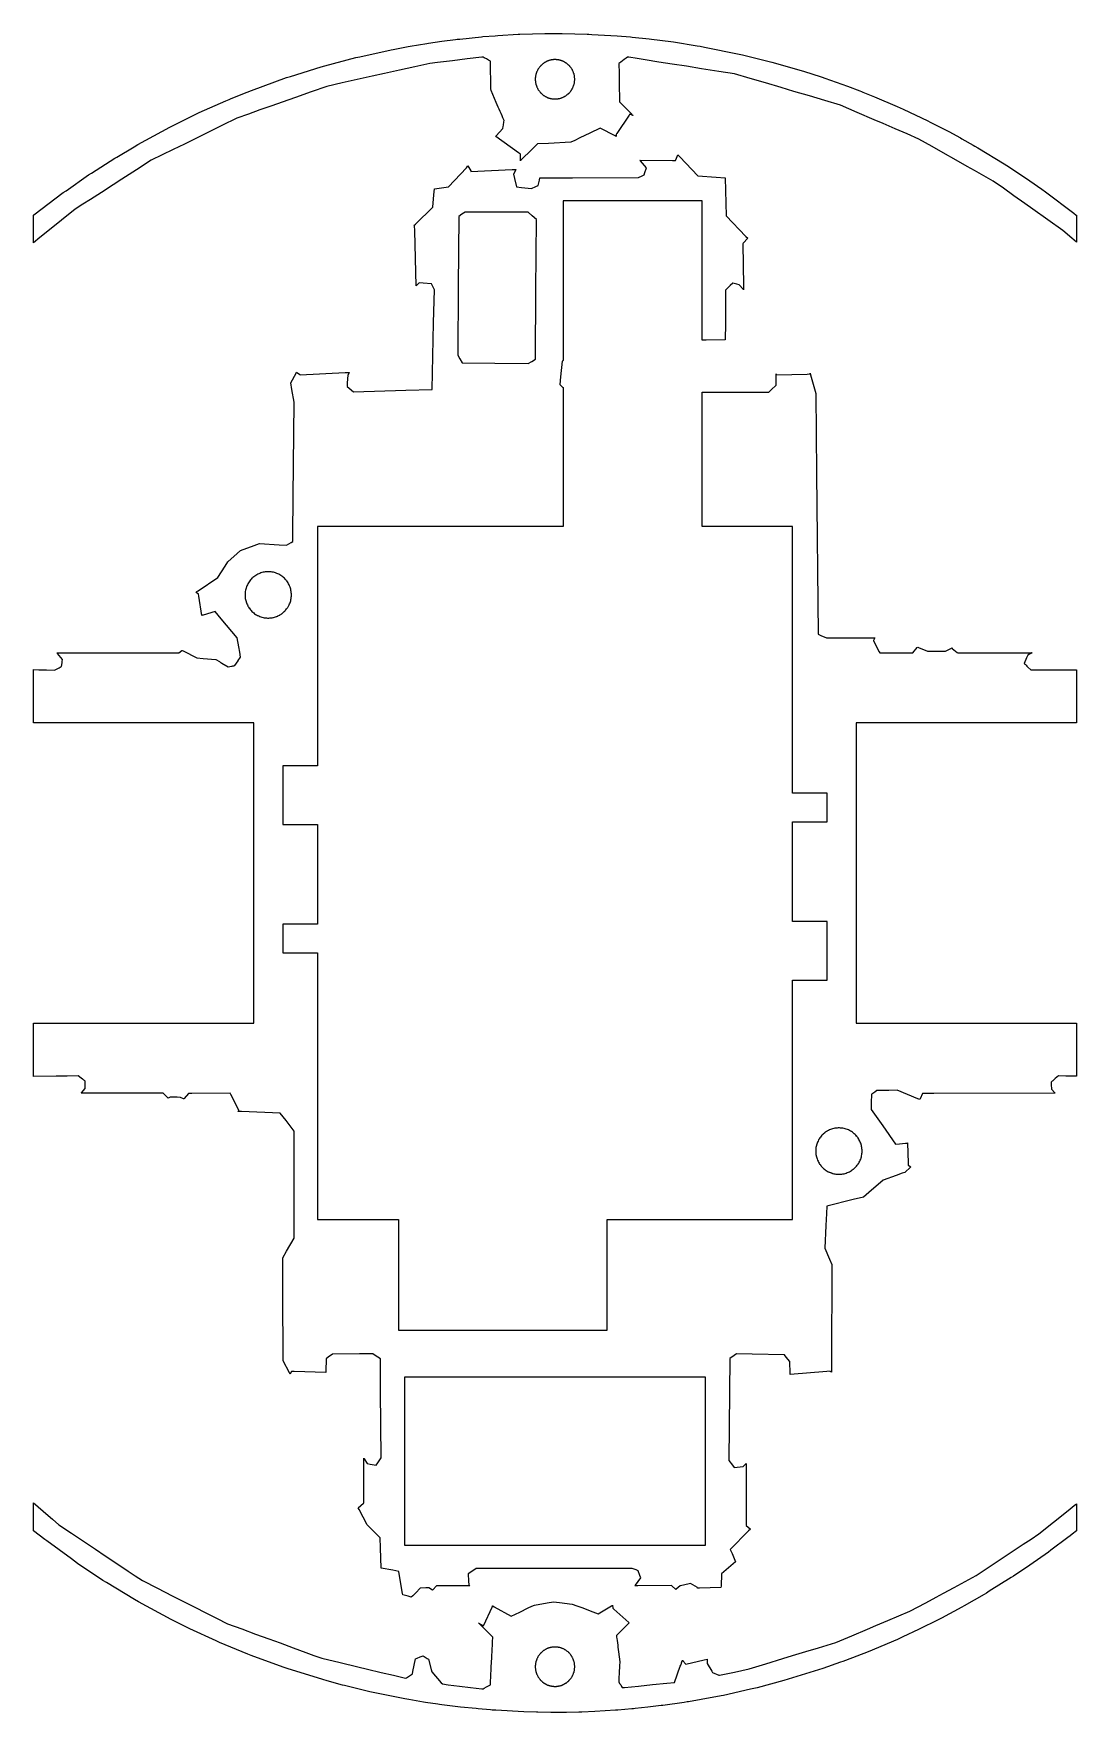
# Model space of a CAD drawing. Header units: millimetres. Extents: x -45 to 45, y -72 to 72.
import ezdxf

# ---------------------------------------------------------------- set-up
doc = ezdxf.new("R2010")
doc.units = ezdxf.units.MM
doc.layers.add('lower', color=7, linetype='Continuous')

msp = doc.modelspace()

# ---------------------------------------------------------------- linework, layer by layer
at = {"layer": 'lower'}
for points in [[(-44.97, 56.79), (-42.44, 58.72), (-42.19, 58.88), (-40.25, 60.24), (-40, 60.4), (-38, 61.68), (-37.82, 61.79), (-36.33, 62.68), (-35.99, 62.86), (-33.23, 64.37), (-32.95, 64.51), (-30.7, 65.62), (-28.41, 66.63), (-28.13, 66.76), (-27.96, 66.83), (-26.57, 67.4), (-26.19, 67.53), (-23.17, 68.64), (-22.84, 68.74), (-20.18, 69.58), (-19.85, 69.67), (-17.18, 70.38), (-16.84, 70.45), (-14.13, 71.05), (-13.97, 71.08), (-12.66, 71.33), (-12.49, 71.36), (-11.07, 71.59), (-10.92, 71.62), (-9.76, 71.78), (-8.6, 71.93), (-8.45, 71.95), (-8.22, 71.97), (-6.35, 72.17), (-6.22, 72.18), (-5.16, 72.26), (-4.94, 72.27), (-3.17, 72.38), (-3.04, 72.38), (-1.94, 72.42), (-0.87, 72.44), (-0.73, 72.44), (0.35, 72.44), (0.49, 72.44), (0.62, 72.44), (1.71, 72.42), (2.77, 72.39), (2.91, 72.39), (3.18, 72.37), (5.36, 72.25), (6.52, 72.15), (6.67, 72.14), (8.14, 71.98), (8.32, 71.97), (10.01, 71.75), (10.22, 71.72), (12.28, 71.39), (12.54, 71.35), (12.91, 71.28), (15.88, 70.68), (16.19, 70.61), (18.72, 69.98), (19.03, 69.89), (21.54, 69.17), (22.88, 68.73), (23.05, 68.68), (23.29, 68.59), (25.24, 67.91), (26.32, 67.49), (26.45, 67.44), (26.58, 67.39), (27.58, 66.99), (29.54, 66.14), (29.78, 66.04), (30.05, 65.91), (32.17, 64.91), (32.37, 64.81), (33.99, 63.98), (34.99, 63.44), (35.11, 63.37), (36.1, 62.81), (36.22, 62.74), (36.5, 62.57), (38.75, 61.21), (38.99, 61.05), (40.86, 59.82), (40.99, 59.73), (42.01, 59.02), (42.32, 58.79), (44.77, 56.95), (44.99, 56.78), (45, 56.77), (45, 54.44), (44.61, 54.78), (43.83, 55.46), (42.53, 56.38), (41.24, 57.3), (40.56, 57.78), (39.61, 58.45), (38.72, 59.09), (37.82, 59.72), (36.82, 60.28), (36.2, 60.63), (35.58, 60.98), (34.43, 61.63), (33.7, 62.04), (32.55, 62.69), (31.39, 63.34), (30.38, 63.78), (29.37, 64.21), (28.31, 64.67), (27.54, 65), (26.09, 65.63), (24.63, 66.26), (23.28, 66.66), (21.95, 67.06), (20.61, 67.45), (19.51, 67.78), (18.17, 68.18), (16.84, 68.57), (15.49, 68.97), (14.13, 69.18), (12.65, 69.41), (11.34, 69.62), (10.12, 69.81), (8.96, 69.99), (7.79, 70.17), (7.08, 70.28), (6.36, 70.4), (6.26, 70.41), (6.14, 70.32), (5.98, 70.21), (5.83, 70.1), (5.68, 69.99), (5.59, 69.93), (5.51, 69.87), (5.53, 69), (5.53, 68.79), (5.53, 68.59), (5.54, 68.39), (5.54, 68.2), (5.54, 68.01), (5.55, 67.83), (5.55, 67.64), (5.55, 67.46), (5.56, 67.29), (5.56, 67.11), (5.56, 66.94), (5.57, 66.77), (5.57, 66.66), (5.57, 66.54), (6.63, 65.48), (6.67, 65.44), (6.71, 65.4), (6.74, 65.36), (6.72, 65.37), (6.46, 65.48), (6.43, 65.45), (6.41, 65.41), (5.34, 63.82), (5.31, 63.79), (5.27, 63.72), (5.29, 63.58), (5.29, 63.56), (5.19, 63.62), (3.9, 64.27), (3, 63.84), (2.15, 63.44), (1.7, 63.22), (1.36, 63.06), (-0.55, 62.97), (-1.5, 62.92), (-1.98, 62.46), (-2.95, 61.52), (-2.98, 61.46), (-2.98, 61.45), (-2.99, 61.98), (-2.99, 62.03), (-3.14, 62.14), (-5.1, 63.55), (-5.13, 63.57), (-5.08, 63.62), (-4.5, 64.25), (-4.47, 64.42), (-4.45, 64.53), (-4.41, 64.83), (-4.39, 64.95), (-4.44, 65.06), (-4.49, 65.17), (-4.57, 65.35), (-4.65, 65.54), (-4.73, 65.72), (-4.82, 65.91), (-4.9, 66.1), (-4.98, 66.3), (-5.07, 66.49), (-5.52, 67.52), (-5.53, 67.68), (-5.53, 67.83), (-5.53, 67.98), (-5.54, 68.14), (-5.54, 68.29), (-5.55, 68.45), (-5.55, 68.61), (-5.55, 68.78), (-5.56, 68.94), (-5.56, 69.11), (-5.57, 69.28), (-5.57, 69.46), (-5.58, 70.06), (-5.75, 70.16), (-5.92, 70.25), (-6.1, 70.35), (-6.2, 70.41), (-6.31, 70.4), (-7.58, 70.25), (-8.85, 70.1), (-10.14, 69.94), (-10.8, 69.86), (-12.11, 69.57), (-13.41, 69.28), (-14.71, 68.99), (-15.78, 68.76), (-17.08, 68.47), (-18.38, 68.18), (-19.69, 67.89), (-21.05, 67.41), (-22.39, 66.94), (-23.55, 66.52), (-24.45, 66.2), (-25.46, 65.85), (-26.45, 65.5), (-27.45, 65.14), (-28.74, 64.51), (-30.02, 63.88), (-31.12, 63.34), (-31.98, 62.91), (-32.94, 62.44), (-33.89, 61.98), (-34.84, 61.51), (-36.12, 60.69), (-37.38, 59.88), (-38.14, 59.39), (-39.15, 58.74), (-40.1, 58.13), (-40.75, 57.72), (-41.41, 57.29), (-42.59, 56.34), (-43.76, 55.39), (-44.45, 54.83), (-45, 54.38), (-45, 56.76), (-44.97, 56.79)], [(1.67, 68.2), (1.68, 68.25), (1.69, 68.28), (1.69, 68.33), (1.69, 68.37), (1.7, 68.42), (1.7, 68.45), (1.7, 68.5), (1.7, 68.55), (1.7, 68.58), (1.69, 68.63), (1.69, 68.67), (1.69, 68.71), (1.68, 68.75), (1.67, 68.79), (1.67, 68.83), (1.66, 68.88), (1.65, 68.91), (1.64, 68.96), (1.63, 68.99), (1.61, 69.04), (1.6, 69.07), (1.59, 69.11), (1.57, 69.15), (1.55, 69.19), (1.54, 69.22), (1.52, 69.26), (1.5, 69.3), (1.48, 69.34), (1.46, 69.37), (1.44, 69.41), (1.42, 69.44), (1.39, 69.48), (1.37, 69.51), (1.34, 69.54), (1.32, 69.57), (1.29, 69.61), (1.27, 69.63), (1.25, 69.65), (1.23, 69.67), (1.21, 69.7), (1.18, 69.73), (1.15, 69.75), (1.12, 69.78), (1.09, 69.8), (1.06, 69.83), (1.04, 69.84), (1.01, 69.86), (0.99, 69.88), (0.97, 69.9), (0.94, 69.92), (0.91, 69.93), (0.88, 69.95), (0.86, 69.97), (0.83, 69.98), (0.8, 70), (0.77, 70.01), (0.75, 70.03), (0.72, 70.04), (0.69, 70.06), (0.66, 70.07), (0.63, 70.08), (0.59, 70.09), (0.56, 70.1), (0.53, 70.11), (0.5, 70.12), (0.47, 70.13), (0.44, 70.14), (0.4, 70.15), (0.37, 70.16), (0.34, 70.17), (0.31, 70.17), (0.27, 70.18), (0.24, 70.18), (0.2, 70.19), (0.17, 70.19), (0.14, 70.19), (0.1, 70.2), (0.07, 70.2), (0.03, 70.2), (0, 70.2), (-0.03, 70.2), (-0.06, 70.2), (-0.09, 70.2), (-0.12, 70.2), (-0.15, 70.19), (-0.18, 70.19), (-0.22, 70.19), (-0.26, 70.18), (-0.29, 70.18), (-0.33, 70.17), (-0.36, 70.16), (-0.39, 70.15), (-0.43, 70.15), (-0.46, 70.14), (-0.5, 70.12), (-0.53, 70.12), (-0.57, 70.1), (-0.6, 70.09), (-0.63, 70.08), (-0.66, 70.06), (-0.71, 70.05), (-0.74, 70.03), (-0.77, 70.01), (-0.81, 69.99), (-0.84, 69.98), (-0.88, 69.96), (-0.91, 69.94), (-0.94, 69.92), (-0.97, 69.9), (-1, 69.87), (-1.03, 69.85), (-1.06, 69.83), (-1.09, 69.8), (-1.12, 69.78), (-1.15, 69.76), (-1.17, 69.73), (-1.21, 69.7), (-1.23, 69.67), (-1.27, 69.63), (-1.29, 69.61), (-1.32, 69.57), (-1.34, 69.54), (-1.37, 69.5), (-1.39, 69.47), (-1.42, 69.43), (-1.44, 69.4), (-1.46, 69.36), (-1.48, 69.33), (-1.51, 69.29), (-1.52, 69.26), (-1.54, 69.21), (-1.56, 69.18), (-1.58, 69.14), (-1.59, 69.1), (-1.61, 69.06), (-1.62, 69.02), (-1.63, 68.98), (-1.64, 68.94), (-1.65, 68.89), (-1.66, 68.86), (-1.67, 68.81), (-1.68, 68.78), (-1.68, 68.73), (-1.69, 68.69), (-1.69, 68.64), (-1.7, 68.61), (-1.7, 68.56), (-1.7, 68.53), (-1.7, 68.48), (-1.7, 68.44), (-1.7, 68.39), (-1.69, 68.36), (-1.69, 68.31), (-1.68, 68.27), (-1.68, 68.22), (-1.67, 68.19), (-1.66, 68.14), (-1.65, 68.11), (-1.64, 68.06), (-1.63, 68.03), (-1.62, 67.98), (-1.61, 67.95), (-1.59, 67.9), (-1.58, 67.87), (-1.56, 67.82), (-1.54, 67.79), (-1.52, 67.74), (-1.51, 67.71), (-1.48, 67.67), (-1.47, 67.64), (-1.44, 67.6), (-1.42, 67.57), (-1.39, 67.53), (-1.37, 67.5), (-1.34, 67.46), (-1.32, 67.43), (-1.29, 67.39), (-1.27, 67.37), (-1.23, 67.33), (-1.21, 67.31), (-1.17, 67.27), (-1.15, 67.25), (-1.11, 67.21), (-1.08, 67.19), (-1.05, 67.16), (-1.02, 67.14), (-0.98, 67.11), (-0.95, 67.09), (-0.91, 67.06), (-0.88, 67.04), (-0.84, 67.02), (-0.81, 67), (-0.76, 66.98), (-0.73, 66.97), (-0.69, 66.94), (-0.65, 66.93), (-0.61, 66.91), (-0.57, 66.9), (-0.53, 66.88), (-0.49, 66.87), (-0.45, 66.86), (-0.41, 66.85), (-0.36, 66.84), (-0.33, 66.83), (-0.28, 66.82), (-0.25, 66.82), (-0.2, 66.81), (-0.16, 66.81), (-0.11, 66.8), (-0.08, 66.8), (-0.03, 66.8), (0, 66.8), (0.05, 66.8), (0.09, 66.8), (0.14, 66.81), (0.17, 66.81), (0.22, 66.81), (0.26, 66.82), (0.31, 66.83), (0.34, 66.83), (0.39, 66.84), (0.42, 66.85), (0.47, 66.87), (0.5, 66.88), (0.55, 66.89), (0.58, 66.9), (0.63, 66.92), (0.66, 66.93), (0.71, 66.95), (0.74, 66.97), (0.78, 66.99), (0.81, 67.01), (0.86, 67.03), (0.89, 67.05), (0.93, 67.08), (0.96, 67.1), (1, 67.12), (1.03, 67.15), (1.07, 67.18), (1.09, 67.2), (1.13, 67.23), (1.16, 67.25), (1.19, 67.29), (1.22, 67.31), (1.25, 67.35), (1.27, 67.37), (1.31, 67.41), (1.33, 67.44), (1.36, 67.48), (1.38, 67.51), (1.41, 67.55), (1.43, 67.58), (1.45, 67.62), (1.47, 67.65), (1.49, 67.69), (1.51, 67.72), (1.53, 67.77), (1.55, 67.8), (1.57, 67.84), (1.58, 67.88), (1.6, 67.92), (1.61, 67.95), (1.63, 68), (1.63, 68.03), (1.65, 68.08), (1.66, 68.12), (1.67, 68.16), (1.67, 68.2)], [(27.99, 12.96), (26, 12.96), (26, 11.53), (26, 11.49), (26, 11.46), (26, 10.4), (26, 10.34), (26, 10.29), (26, 10.23), (26, 9.49), (26, 9.42), (26, 9.36), (26, 9.29), (26, 8.75), (26, 8.68), (26, 8.61), (26, 8.2), (26, 8.13), (26, 8.06), (26, 7.99), (26, 7.67), (26, 7.6), (26, 7.53), (26, 7.46), (26, 7.21), (26, 7.14), (26, 7.07), (26, 6.86), (26, 6.79), (26, 6.72), (26, 6.65), (26, 6.48), (26, 6.41), (26, 6.34), (26, 6.18), (26, 6.12), (26, 6.05), (26, 5.98), (26, 5.84), (26, 5.78), (26, 5.71), (26, 5.65), (26, 5.58), (26, 5.52), (26, 5.46), (26, 5.41), (26, 5.35), (26, 5.3), (26, 5.25), (26, 5.21), (26, 5.17), (26, 5.13), (26, 5.09), (26, 1.95), (26, -5.62), (26, -5.66), (26, -5.7), (26, -5.74), (26, -5.79), (26, -5.84), (26, -5.9), (26, -5.95), (26, -6.02), (26, -6.08), (26, -6.15), (26, -6.22), (26, -6.29), (26, -6.37), (26, -6.45), (26, -6.47), (26, -6.54), (26, -6.62), (26, -6.64), (26, -6.72), (26, -6.8), (26, -6.88), (26, -6.9), (26, -6.98), (26, -7.07), (26, -7.15), (26, -7.18), (26, -7.27), (26, -7.36), (26, -7.44), (26, -7.5), (26, -7.59), (26, -7.68), (26, -7.77), (26, -7.86), (26, -7.96), (26, -8.05), (26, -8.15), (26, -8.24), (26, -8.41), (26, -8.51), (26, -8.6), (26, -8.69), (26, -8.98), (26, -9.08), (26, -9.17), (26, -9.26), (26, -9.34), (26, -9.84), (26, -9.93), (26, -10.01), (26, -10.09), (26, -10.93), (26, -11), (26, -11.06), (26, -11.12), (26, -12.6), (26, -12.61), (26, -12.63), (26, -12.64), (26, -12.96), (42.24, -12.96), (45, -12.96), (45, -17.54), (44.72, -17.53), (44.1, -17.52), (43.46, -17.51), (43.17, -17.75), (43.08, -17.83), (43.01, -17.89), (42.95, -17.94), (42.9, -17.98), (42.87, -18), (42.85, -18.02), (42.84, -18.03), (42.84, -18.03), (42.82, -18.05), (42.83, -18.25), (42.85, -18.66), (43.13, -18.98), (43.16, -19), (32.68, -19.02), (31.71, -19.03), (31.51, -19.5), (31.49, -19.55), (31.32, -19.48), (29.52, -18.75), (28.8, -18.76), (27.77, -18.78), (27.59, -18.91), (27.35, -19.09), (27.31, -19.13), (27.3, -19.8), (27.29, -20.41), (28.29, -21.82), (29.39, -23.39), (29.74, -23.36), (30.26, -23.33), (30.37, -23.32), (30.42, -23.28), (30.43, -23.28), (30.48, -25.04), (30.49, -25.21), (30.7, -25.35), (30.72, -25.36), (30.68, -25.4), (30.19, -25.84), (29.96, -25.92), (29.44, -26.11), (28.32, -26.51), (27.09, -27.57), (26.62, -27.98), (25.74, -28.19), (23.45, -28.75), (23.42, -29.4), (23.38, -30.41), (23.3, -32.37), (23.69, -33.32), (23.89, -33.8), (23.85, -42.29), (23.85, -43.08), (23.76, -43.01), (23.75, -43), (23.46, -43.03), (20.29, -43.29), (20.29, -43.2), (20.26, -42.17), (19.96, -41.78), (19.81, -41.59), (17.03, -41.54), (15.65, -41.51), (15.47, -41.64), (15.09, -41.89), (15.06, -44.82), (15.01, -50.71), (15.31, -51.11), (15.45, -51.3), (15.71, -51.28), (16.23, -51.23), (16.48, -50.98), (16.5, -50.96), (16.5, -55.85), (16.5, -56.31), (16.83, -56.6), (16.86, -56.63), (16.71, -56.78), (15.12, -58.38), (15.28, -58.74), (15.58, -59.46), (15.18, -59.8), (14.37, -60.48), (14.33, -61.55), (14.32, -61.65), (12.47, -61.71), (12.3, -61.71), (12.3, -61.71), (12.29, -61.67), (12.1, -61.56), (11.69, -61.33), (11.1, -61.46), (10.8, -61.52), (10.46, -61.82), (10.43, -61.84), (10.08, -61.53), (10.05, -61.5), (7.16, -61.52), (6.9, -61.52), (6.94, -61.46), (7.4, -60.83), (7.33, -60.63), (7.17, -60.22), (7, -60.15), (6.65, -60.01), (2.19, -60.01), (-6.8, -60.01), (-7.26, -60.33), (-7.49, -60.49), (-7.46, -61.12), (-7.44, -61.43), (-7.37, -61.5), (-7.36, -61.51), (-9.98, -61.52), (-10.22, -61.53), (-10.53, -61.87), (-10.56, -61.9), (-10.58, -61.88), (-10.9, -61.69), (-11.14, -61.7), (-11.63, -61.72), (-12.02, -62.12), (-12.28, -62.38), (-12.4, -62.5), (-12.66, -62.42), (-13.13, -62.29), (-13.15, -62.18), (-13.27, -61.51), (-13.49, -60.27), (-13.99, -60.18), (-15, -60), (-15.06, -58.24), (-15.1, -57.37), (-15.46, -57), (-16.2, -56.25), (-16.91, -54.92), (-16.98, -54.79), (-16.54, -54.39), (-16.5, -54.36), (-16.5, -50.84), (-16.5, -50.51), (-16.48, -50.55), (-16.21, -50.97), (-15.95, -51.02), (-15.43, -51.12), (-15.29, -50.91), (-15.01, -50.47), (-15.05, -44.76), (-15.07, -41.93), (-15.51, -41.65), (-15.73, -41.51), (-16.88, -41.51), (-19.2, -41.52), (-19.58, -41.79), (-19.76, -41.93), (-19.77, -43), (-19.77, -43.1), (-22.5, -43.03), (-22.75, -43.03), (-22.76, -43.04), (-22.87, -43.24), (-22.92, -43.15), (-23.45, -42.1), (-23.48, -36.15), (-23.5, -33.2), (-23.17, -32.64), (-22.51, -31.52), (-22.51, -28.97), (-22.51, -27.29), (-22.51, -25.33), (-22.51, -24.39), (-22.51, -22.29), (-23.21, -21.36), (-23.71, -20.72), (-27.06, -20.59), (-27.37, -20.57), (-27.3, -20.49), (-27.29, -20.48), (-27.98, -19.13), (-28.04, -19), (-31.34, -19.02), (-31.64, -19.03), (-31.99, -19.45), (-32.02, -19.49), (-32.05, -19.48), (-32.32, -19.37), (-32.61, -19.36), (-33.21, -19.34), (-33.38, -19.43), (-33.39, -19.44), (-33.79, -19.04), (-33.83, -19), (-34.43, -19), (-40.9, -19), (-40.87, -18.97), (-40.56, -18.6), (-40.55, -18.36), (-40.55, -18.33), (-40.55, -17.96), (-40.57, -17.94), (-40.61, -17.91), (-40.65, -17.88), (-40.71, -17.83), (-40.79, -17.78), (-40.88, -17.71), (-41.15, -17.51), (-42.11, -17.52), (-43.04, -17.53), (-45, -17.55), (-45, -12.96), (-42.24, -12.96), (-26, -12.96), (-26, -12.68), (-26, -12.67), (-26, -12.66), (-26, -11.26), (-26, -11.23), (-26, -11.19), (-26, -11.14), (-26, -10.18), (-26, -10.12), (-26, -10.07), (-26, -9.38), (-26, -9.32), (-26, -9.25), (-26, -9.19), (-26, -8.68), (-26, -8.61), (-26, -8.54), (-26, -8.47), (-26, -8.09), (-26, -8.02), (-26, -7.94), (-26, -7.64), (-26, -7.57), (-26, -7.5), (-26, -7.43), (-26, -7.19), (-26, -7.12), (-26, -7.05), (-26, -6.85), (-26, -6.78), (-26, -6.71), (-26, -6.64), (-26, -6.47), (-26, -6.4), (-26, -6.33), (-26, -6.18), (-26, -6.11), (-26, -6.05), (-26, -5.98), (-26, -5.84), (-26, -5.78), (-26, -5.71), (-26, -5.65), (-26, -5.58), (-26, -5.52), (-26, -5.46), (-26, -5.41), (-26, -5.35), (-26, -5.3), (-26, -5.25), (-26, -5.21), (-26, -5.17), (-26, -5.13), (-26, -5.09), (-26, -1.95), (-26, 5.62), (-26, 5.66), (-26, 5.7), (-26, 5.74), (-26, 5.79), (-26, 5.84), (-26, 5.9), (-26, 5.95), (-26, 6.02), (-26, 6.08), (-26, 6.15), (-26, 6.22), (-26, 6.29), (-26, 6.37), (-26, 6.45), (-26, 6.47), (-26, 6.54), (-26, 6.62), (-26, 6.64), (-26, 6.72), (-26, 6.8), (-26, 6.88), (-26, 6.9), (-26, 6.99), (-26, 7.07), (-26, 7.15), (-26, 7.24), (-26, 7.27), (-26, 7.36), (-26, 7.45), (-26, 7.54), (-26, 7.6), (-26, 7.69), (-26, 7.78), (-26, 7.87), (-26, 7.98), (-26, 8.07), (-26, 8.17), (-26, 8.26), (-26, 8.34), (-26, 8.54), (-26, 8.64), (-26, 8.73), (-26, 8.82), (-26, 9.15), (-26, 9.24), (-26, 9.33), (-26, 9.42), (-26, 9.97), (-26, 10.06), (-26, 10.15), (-26, 10.22), (-26, 10.3), (-26, 11.26), (-26, 11.32), (-26, 11.37), (-26, 11.42), (-26, 12.96), (-27.99, 12.96), (-45, 12.96), (-45, 17.55), (-44.55, 17.54), (-43.89, 17.53), (-43.18, 17.51), (-42.92, 17.65), (-42.86, 17.69), (-42.8, 17.72), (-42.71, 17.77), (-42.64, 17.8), (-42.58, 17.83), (-42.54, 18.15), (-42.54, 18.21), (-42.53, 18.24), (-42.53, 18.26), (-42.51, 18.43), (-42.93, 18.95), (-42.97, 19), (-33.34, 19), (-32.45, 19), (-32.21, 19.19), (-32.19, 19.21), (-32.08, 19.16), (-30.91, 18.57), (-30.37, 18.52), (-29.27, 18.43), (-28.96, 18.24), (-28.93, 18.22), (-28.89, 18.2), (-28.83, 18.16), (-28.76, 18.12), (-28.22, 17.78), (-27.91, 17.85), (-27.85, 17.86), (-27.79, 17.87), (-27.73, 17.89), (-27.67, 17.9), (-27.62, 17.91), (-27.35, 18.32), (-27.33, 18.35), (-27.14, 18.64), (-27.21, 19.06), (-27.29, 19.52), (-27.43, 20.3), (-28.8, 21.93), (-29.33, 22.56), (-30.37, 22.25), (-30.43, 22.24), (-30.49, 22.22), (-30.75, 23.89), (-30.78, 24.05), (-30.98, 24.21), (-31, 24.22), (-30.9, 24.29), (-30.79, 24.36), (-29.1, 25.5), (-28.47, 26.48), (-28.23, 26.86), (-27.44, 27.56), (-27.13, 27.83), (-25.96, 28.27), (-25.5, 28.45), (-23.81, 28.33), (-23.16, 28.28), (-22.77, 28.51), (-22.62, 28.6), (-22.62, 29.14), (-22.59, 32.49), (-22.51, 40.63), (-22.7, 41.74), (-22.79, 42.3), (-22.35, 43.15), (-22.31, 43.23), (-22.03, 43.02), (-22, 43), (-18.1, 43.18), (-17.73, 43.19), (-17.75, 43.17), (-17.89, 42.95), (-17.93, 42.31), (-17.94, 41.99), (-17.76, 41.84), (-17.4, 41.52), (-12.86, 41.66), (-10.61, 41.72), (-10.48, 47.47), (-10.41, 50.32), (-10.49, 50.5), (-10.65, 50.86), (-11.37, 50.9), (-11.72, 50.92), (-11.94, 50.7), (-11.97, 50.68), (-12.1, 55.43), (-12.12, 55.87), (-12.17, 55.87), (-12.17, 55.87), (-12.03, 56), (-10.54, 57.47), (-10.45, 58.53), (-10.4, 59.05), (-9.59, 59.17), (-9.18, 59.23), (-7.65, 60.87), (-7.51, 61.02), (-7.27, 60.59), (-7.25, 60.55), (-3.69, 60.7), (-3.36, 60.71), (-3.38, 60.68), (-3.57, 60.31), (-3.49, 59.94), (-3.33, 59.21), (-2.89, 59.16), (-2.02, 59.06), (-1.65, 59.24), (-1.46, 59.33), (-1.35, 59.78), (-1.3, 60), (1.52, 60), (7.21, 60.01), (7.53, 60.18), (7.69, 60.26), (7.76, 60.46), (7.89, 60.86), (7.38, 61.45), (7.33, 61.51), (10.15, 61.5), (10.41, 61.5), (10.43, 61.54), (10.61, 61.97), (10.76, 61.82), (12.33, 60.17), (13.92, 60.06), (14.7, 60), (14.72, 58.91), (14.77, 56.72), (16.48, 54.94), (16.63, 54.78), (16.24, 54.35), (16.2, 54.31), (16.26, 50.68), (16.27, 50.34), (16.24, 50.38), (15.88, 50.77), (15.7, 50.82), (15.34, 50.91), (15.13, 50.71), (14.72, 50.3), (14.71, 47.43), (14.7, 46), (13.06, 45.99), (12.7, 45.99), (12.7, 47.64), (12.7, 49.82), (12.7, 58), (4.68, 58), (0.7, 58), (0.7, 49.82), (0.7, 47.31), (0.7, 44.22), (0.69, 44.21), (0.63, 44.17), (0.48, 42.82), (0.41, 42.15), (0.65, 41.94), (0.7, 41.89), (0.7, 39.94), (0.7, 37.75), (0.7, 29.9), (-3.15, 29.9), (-20.5, 29.9), (-20.5, 29.83), (-20.5, 14.08), (-20.5, 13.6), (-20.5, 13.09), (-20.5, 12.56), (-20.5, 12), (-20.5, 11.4), (-20.5, 10.78), (-20.5, 10.13), (-20.5, 9.44), (-20.5, 9.26), (-22.69, 9.26), (-23.5, 9.26), (-23.5, 9.08), (-23.5, 9.07), (-23.5, 8.87), (-23.5, 8.84), (-23.5, 8.68), (-23.5, 8.64), (-23.5, 8.5), (-23.5, 8.46), (-23.5, 8.34), (-23.5, 8.29), (-23.5, 8.2), (-23.5, 8.14), (-23.5, 8.06), (-23.5, 8), (-23.5, 7.93), (-23.5, 7.87), (-23.5, 7.81), (-23.5, 7.75), (-23.5, 7.7), (-23.5, 7.63), (-23.5, 7.59), (-23.5, 7.52), (-23.5, 7.49), (-23.5, 7.42), (-23.5, 7.39), (-23.5, 7.32), (-23.5, 7.29), (-23.5, 7.22), (-23.5, 7.2), (-23.5, 7.13), (-23.5, 7.11), (-23.5, 7.03), (-23.5, 7.02), (-23.5, 6.94), (-23.5, 6.93), (-23.5, 6.85), (-23.5, 6.84), (-23.5, 6.76), (-23.5, 6.75), (-23.5, 6.68), (-23.5, 6.66), (-23.5, 6.59), (-23.5, 6.57), (-23.5, 6.5), (-23.5, 6.48), (-23.5, 6.41), (-23.5, 6.39), (-23.5, 6.31), (-23.5, 6.29), (-23.5, 6.22), (-23.5, 6.2), (-23.5, 6.12), (-23.5, 6.1), (-23.5, 6.02), (-23.5, 5.99), (-23.5, 5.92), (-23.5, 5.88), (-23.5, 5.81), (-23.5, 5.76), (-23.5, 5.69), (-23.5, 5.63), (-23.5, 5.57), (-23.5, 5.51), (-23.5, 5.44), (-23.5, 5.36), (-23.5, 5.3), (-23.5, 5.24), (-23.5, 5.15), (-23.5, 5.1), (-23.5, 4.98), (-23.5, 4.84), (-23.5, 4.8), (-23.5, 4.63), (-23.5, 4.6), (-23.5, 4.39), (-23.5, 4.37), (-23.5, 4.36), (-23.5, 4.18), (-21.31, 4.18), (-20.5, 4.18), (-20.5, 3.25), (-20.5, 3.06), (-20.5, 2.02), (-20.5, 1.62), (-20.5, 0.84), (-20.5, 0.26), (-20.5, -0.29), (-20.5, -1), (-20.5, -1.36), (-20.5, -2.16), (-20.5, -2.38), (-20.5, -3.23), (-20.5, -3.34), (-20.5, -4.21), (-20.5, -4.22), (-20.5, -4.42), (-22.78, -4.42), (-23.5, -4.42), (-23.5, -4.54), (-23.5, -4.55), (-23.5, -4.7), (-23.5, -4.71), (-23.5, -4.85), (-23.5, -4.86), (-23.5, -5), (-23.5, -5.01), (-23.5, -5.15), (-23.5, -5.16), (-23.5, -5.29), (-23.5, -5.3), (-23.5, -5.43), (-23.5, -5.45), (-23.5, -5.57), (-23.5, -5.59), (-23.5, -5.72), (-23.5, -5.73), (-23.5, -5.75), (-23.5, -5.87), (-23.5, -6), (-23.5, -6.02), (-23.5, -6.15), (-23.5, -6.16), (-23.5, -6.3), (-23.5, -6.31), (-23.5, -6.32), (-23.5, -6.46), (-23.5, -6.47), (-23.5, -6.61), (-23.5, -6.77), (-23.5, -6.77), (-23.5, -6.9), (-21.22, -6.9), (-20.5, -6.9), (-20.5, -7), (-20.5, -7.43), (-20.5, -7.86), (-20.5, -8.31), (-20.5, -8.76), (-20.5, -9.21), (-20.5, -9.66), (-20.5, -10.11), (-20.5, -19.99), (-20.5, -21.88), (-20.5, -25.33), (-20.5, -28.25), (-20.5, -29.37), (-20.5, -29.83), (-20.5, -29.9), (-18.88, -29.9), (-13.5, -29.9), (-13.5, -37.24), (-13.5, -39.45), (0.34, -39.45), (4.5, -39.45), (4.5, -37.24), (4.5, -29.9), (16.8, -29.9), (20.5, -29.9), (20.5, -29.84), (20.5, -27.21), (20.5, -21.97), (20.5, -9.33), (20.5, -9.26), (21.31, -9.26), (23.5, -9.26), (23.5, -9.07), (23.5, -9.05), (23.5, -8.84), (23.5, -8.68), (23.5, -8.64), (23.5, -8.6), (23.5, -8.46), (23.5, -8.34), (23.5, -8.29), (23.5, -8.2), (23.5, -8.14), (23.5, -8.06), (23.5, -8), (23.5, -7.93), (23.5, -7.87), (23.5, -7.8), (23.5, -7.75), (23.5, -7.7), (23.5, -7.63), (23.5, -7.56), (23.5, -7.52), (23.5, -7.45), (23.5, -7.42), (23.5, -7.39), (23.5, -7.32), (23.5, -7.24), (23.5, -7.22), (23.5, -7.2), (23.5, -7.13), (23.5, -7.05), (23.5, -7.03), (23.5, -6.96), (23.5, -6.94), (23.5, -6.87), (23.5, -6.85), (23.5, -6.78), (23.5, -6.76), (23.5, -6.69), (23.5, -6.68), (23.5, -6.6), (23.5, -6.59), (23.5, -6.51), (23.5, -6.5), (23.5, -6.42), (23.5, -6.41), (23.5, -6.33), (23.5, -6.31), (23.5, -6.24), (23.5, -6.22), (23.5, -6.15), (23.5, -6.12), (23.5, -6.05), (23.5, -6.02), (23.5, -5.95), (23.5, -5.92), (23.5, -5.85), (23.5, -5.81), (23.5, -5.74), (23.5, -5.69), (23.5, -5.63), (23.5, -5.57), (23.5, -5.51), (23.5, -5.44), (23.5, -5.38), (23.5, -5.3), (23.5, -5.24), (23.5, -5.15), (23.5, -5.1), (23.5, -4.98), (23.5, -4.94), (23.5, -4.8), (23.5, -4.76), (23.5, -4.6), (23.5, -4.57), (23.5, -4.37), (23.5, -4.36), (23.5, -4.18), (22.69, -4.18), (20.5, -4.18), (20.5, -3.25), (20.5, -3.06), (20.5, -2.02), (20.5, -1.62), (20.5, -0.84), (20.5, -0.26), (20.5, 0.29), (20.5, 1), (20.5, 1.36), (20.5, 2.16), (20.5, 2.38), (20.5, 3.23), (20.5, 3.34), (20.5, 4.21), (20.5, 4.22), (20.5, 4.42), (21.22, 4.42), (23.5, 4.42), (23.5, 4.55), (23.5, 4.55), (23.5, 4.71), (23.5, 4.85), (23.5, 4.86), (23.5, 4.87), (23.5, 5.01), (23.5, 5.02), (23.5, 5.16), (23.5, 5.17), (23.5, 5.3), (23.5, 5.32), (23.5, 5.45), (23.5, 5.46), (23.5, 5.59), (23.5, 5.6), (23.5, 5.73), (23.5, 5.75), (23.5, 5.87), (23.5, 5.89), (23.5, 6.02), (23.5, 6.03), (23.5, 6.16), (23.5, 6.17), (23.5, 6.31), (23.5, 6.45), (23.5, 6.46), (23.5, 6.47), (23.5, 6.61), (23.5, 6.62), (23.5, 6.77), (23.5, 6.78), (23.5, 6.9), (22.78, 6.9), (20.5, 6.9), (20.5, 7.01), (20.5, 7.5), (20.5, 8.01), (20.5, 8.53), (20.5, 9.05), (20.5, 9.58), (20.5, 10.11), (20.5, 10.63), (20.5, 11.15), (20.5, 11.66), (20.5, 12.16), (20.5, 12.65), (20.5, 13.12), (20.5, 13.57), (20.5, 14.01), (20.5, 14.44), (20.5, 14.84), (20.5, 15.23), (20.5, 15.6), (20.5, 29.83), (20.5, 29.9), (19.08, 29.9), (12.7, 29.9), (12.7, 37.75), (12.7, 39.87), (12.7, 41.51), (13.75, 41.51), (18.46, 41.51), (18.67, 41.7), (19.1, 42.09), (19.08, 42.98), (19.08, 43.07), (19.11, 43.01), (19.11, 43), (21.75, 43.06), (22, 43.07), (22.02, 43.13), (22.02, 43.13), (22.06, 42.98), (22.51, 41.38), (22.58, 34.49), (22.71, 20.6), (22.95, 20.5), (23.43, 20.3), (27.26, 20.29), (27.61, 20.29), (27.5, 20.06), (27.49, 20.04), (27.99, 19.09), (28.04, 19), (30.63, 19.01), (30.87, 19.01), (31.26, 19.45), (31.3, 19.49), (31.37, 19.46), (32.16, 19.15), (32.67, 19.15), (33.69, 19.15), (34.23, 19.41), (34.28, 19.44), (34.27, 19.38), (34.27, 19.38), (34.72, 19.03), (34.77, 19), (35.31, 19), (41.18, 19), (41.14, 18.99), (40.8, 18.79), (40.7, 18.56), (40.5, 18.08), (40.53, 18.05), (40.53, 18.04), (40.54, 18.03), (40.57, 18.01), (40.6, 17.98), (40.65, 17.93), (40.72, 17.86), (40.81, 17.77), (41.06, 17.52), (42.94, 17.53), (45, 17.53), (45, 12.96), (27.99, 12.96)], [(-7.75, 57.04), (-8.03, 56.85), (-8.31, 56.66), (-8.35, 50.62), (-8.39, 44.68), (-8.2, 44.36), (-8.01, 44.04), (-5.19, 44), (-2.32, 43.96), (-2, 44.15), (-1.69, 44.34), (-1.65, 50.31), (-1.61, 56.4), (-1.97, 56.72), (-2.32, 57.04), (-5.06, 57.04), (-7.75, 57.04)], [(-23.04, 25.04), (-23.09, 25.12), (-23.1, 25.13), (-23.15, 25.2), (-23.16, 25.21), (-23.21, 25.28), (-23.22, 25.29), (-23.28, 25.36), (-23.28, 25.36), (-23.35, 25.43), (-23.35, 25.43), (-23.42, 25.49), (-23.43, 25.5), (-23.5, 25.56), (-23.5, 25.56), (-23.58, 25.62), (-23.58, 25.62), (-23.66, 25.68), (-23.66, 25.68), (-23.74, 25.73), (-23.75, 25.73), (-23.83, 25.78), (-23.84, 25.78), (-23.92, 25.82), (-23.93, 25.82), (-24.01, 25.86), (-24.02, 25.86), (-24.11, 25.89), (-24.11, 25.9), (-24.2, 25.92), (-24.21, 25.93), (-24.3, 25.95), (-24.3, 25.95), (-24.4, 25.97), (-24.4, 25.97), (-24.49, 25.98), (-24.5, 25.98), (-24.59, 25.99), (-24.6, 25.99), (-24.69, 26), (-24.7, 26), (-24.79, 26), (-24.8, 26), (-24.89, 25.99), (-24.9, 25.99), (-24.99, 25.99), (-25, 25.98), (-25.09, 25.97), (-25.1, 25.97), (-25.19, 25.95), (-25.2, 25.95), (-25.29, 25.93), (-25.29, 25.93), (-25.38, 25.9), (-25.39, 25.9), (-25.47, 25.86), (-25.48, 25.86), (-25.57, 25.83), (-25.57, 25.82), (-25.66, 25.78), (-25.66, 25.78), (-25.74, 25.74), (-25.75, 25.73), (-25.83, 25.68), (-25.84, 25.68), (-25.91, 25.63), (-25.92, 25.62), (-25.99, 25.57), (-26, 25.56), (-26.07, 25.5), (-26.07, 25.5), (-26.14, 25.44), (-26.15, 25.43), (-26.21, 25.37), (-26.22, 25.36), (-26.28, 25.29), (-26.28, 25.29), (-26.34, 25.21), (-26.34, 25.21), (-26.4, 25.13), (-26.4, 25.13), (-26.45, 25.05), (-26.46, 25.04), (-26.5, 24.96), (-26.51, 24.96), (-26.55, 24.87), (-26.55, 24.87), (-26.59, 24.78), (-26.59, 24.78), (-26.63, 24.69), (-26.63, 24.68), (-26.66, 24.6), (-26.66, 24.59), (-26.69, 24.5), (-26.69, 24.49), (-26.71, 24.4), (-26.71, 24.4), (-26.73, 24.3), (-26.73, 24.3), (-26.74, 24.21), (-26.74, 24.2), (-26.75, 24.11), (-26.75, 24.1), (-26.75, 24.01), (-26.75, 24), (-26.75, 23.91), (-26.75, 23.9), (-26.74, 23.81), (-26.74, 23.8), (-26.73, 23.71), (-26.73, 23.7), (-26.71, 23.61), (-26.71, 23.6), (-26.69, 23.51), (-26.69, 23.51), (-26.66, 23.42), (-26.66, 23.41), (-26.63, 23.32), (-26.63, 23.32), (-26.6, 23.23), (-26.59, 23.22), (-26.55, 23.14), (-26.55, 23.13), (-26.51, 23.05), (-26.51, 23.04), (-26.46, 22.96), (-26.46, 22.96), (-26.41, 22.88), (-26.4, 22.87), (-26.35, 22.8), (-26.34, 22.79), (-26.29, 22.72), (-26.28, 22.71), (-26.22, 22.64), (-26.22, 22.64), (-26.15, 22.57), (-26.15, 22.57), (-26.08, 22.51), (-26.07, 22.5), (-26, 22.44), (-26, 22.44), (-25.92, 22.38), (-25.92, 22.38), (-25.84, 22.32), (-25.84, 22.32), (-25.76, 22.27), (-25.75, 22.27), (-25.67, 22.22), (-25.66, 22.22), (-25.58, 22.18), (-25.57, 22.18), (-25.49, 22.14), (-25.48, 22.14), (-25.39, 22.11), (-25.39, 22.1), (-25.3, 22.08), (-25.29, 22.07), (-25.2, 22.05), (-25.2, 22.05), (-25.1, 22.03), (-25.1, 22.03), (-25.01, 22.02), (-25, 22.02), (-24.91, 22.01), (-24.9, 22.01), (-24.81, 22), (-24.8, 22), (-24.71, 22), (-24.7, 22), (-24.61, 22.01), (-24.6, 22.01), (-24.51, 22.01), (-24.5, 22.02), (-24.41, 22.03), (-24.4, 22.03), (-24.31, 22.05), (-24.3, 22.05), (-24.21, 22.07), (-24.21, 22.07), (-24.12, 22.1), (-24.11, 22.1), (-24.03, 22.14), (-24.02, 22.14), (-23.93, 22.17), (-23.93, 22.18), (-23.84, 22.22), (-23.84, 22.22), (-23.76, 22.26), (-23.75, 22.27), (-23.67, 22.32), (-23.66, 22.32), (-23.59, 22.37), (-23.58, 22.38), (-23.51, 22.43), (-23.5, 22.44), (-23.43, 22.5), (-23.43, 22.5), (-23.36, 22.56), (-23.35, 22.57), (-23.29, 22.63), (-23.28, 22.64), (-23.22, 22.71), (-23.22, 22.71), (-23.16, 22.79), (-23.16, 22.79), (-23.1, 22.87), (-23.1, 22.87), (-23.05, 22.95), (-23.04, 22.96), (-23, 23.04), (-22.99, 23.04), (-22.95, 23.13), (-22.95, 23.13), (-22.91, 23.22), (-22.91, 23.22), (-22.87, 23.31), (-22.87, 23.32), (-22.84, 23.4), (-22.84, 23.41), (-22.81, 23.5), (-22.81, 23.51), (-22.79, 23.6), (-22.79, 23.6), (-22.77, 23.7), (-22.77, 23.7), (-22.76, 23.79), (-22.76, 23.8), (-22.75, 23.89), (-22.75, 23.9), (-22.75, 23.99), (-22.75, 24), (-22.75, 24.09), (-22.75, 24.1), (-22.76, 24.19), (-22.76, 24.2), (-22.77, 24.29), (-22.77, 24.3), (-22.79, 24.39), (-22.79, 24.4), (-22.81, 24.49), (-22.81, 24.49), (-22.84, 24.58), (-22.84, 24.59), (-22.87, 24.68), (-22.87, 24.68), (-22.9, 24.77), (-22.91, 24.78), (-22.95, 24.86), (-22.95, 24.87), (-22.99, 24.95), (-22.99, 24.96), (-23.04, 25.04), (-23.04, 25.04)], [(26.41, -24.59), (26.44, -24.5), (26.44, -24.49), (26.46, -24.4), (26.46, -24.4), (26.48, -24.3), (26.48, -24.3), (26.49, -24.21), (26.49, -24.2), (26.5, -24.11), (26.5, -24.1), (26.5, -24.01), (26.5, -24), (26.5, -23.91), (26.5, -23.9), (26.49, -23.81), (26.49, -23.8), (26.48, -23.71), (26.48, -23.7), (26.46, -23.61), (26.46, -23.6), (26.44, -23.51), (26.44, -23.51), (26.41, -23.42), (26.41, -23.41), (26.38, -23.32), (26.38, -23.32), (26.35, -23.23), (26.34, -23.22), (26.3, -23.14), (26.3, -23.13), (26.26, -23.05), (26.26, -23.04), (26.21, -22.96), (26.21, -22.96), (26.16, -22.88), (26.15, -22.87), (26.1, -22.8), (26.09, -22.79), (26.04, -22.72), (26.03, -22.71), (25.97, -22.64), (25.97, -22.64), (25.9, -22.57), (25.9, -22.57), (25.83, -22.51), (25.82, -22.5), (25.75, -22.44), (25.75, -22.44), (25.67, -22.38), (25.67, -22.38), (25.59, -22.32), (25.59, -22.32), (25.51, -22.27), (25.5, -22.27), (25.42, -22.22), (25.41, -22.22), (25.33, -22.18), (25.32, -22.18), (25.24, -22.14), (25.23, -22.14), (25.14, -22.11), (25.14, -22.1), (25.05, -22.08), (25.04, -22.07), (24.95, -22.05), (24.95, -22.05), (24.85, -22.03), (24.85, -22.03), (24.76, -22.02), (24.75, -22.02), (24.66, -22.01), (24.65, -22.01), (24.56, -22), (24.55, -22), (24.46, -22), (24.45, -22), (24.36, -22.01), (24.35, -22.01), (24.26, -22.01), (24.25, -22.02), (24.16, -22.03), (24.15, -22.03), (24.06, -22.05), (24.05, -22.05), (23.96, -22.07), (23.96, -22.07), (23.87, -22.1), (23.86, -22.1), (23.78, -22.14), (23.77, -22.14), (23.68, -22.17), (23.68, -22.18), (23.59, -22.22), (23.59, -22.22), (23.51, -22.26), (23.5, -22.27), (23.42, -22.32), (23.41, -22.32), (23.34, -22.37), (23.33, -22.38), (23.26, -22.43), (23.25, -22.44), (23.18, -22.5), (23.18, -22.5), (23.11, -22.56), (23.1, -22.57), (23.04, -22.63), (23.03, -22.64), (22.97, -22.71), (22.97, -22.71), (22.91, -22.79), (22.91, -22.79), (22.85, -22.87), (22.85, -22.87), (22.8, -22.95), (22.79, -22.96), (22.75, -23.04), (22.74, -23.04), (22.7, -23.13), (22.7, -23.13), (22.66, -23.22), (22.66, -23.22), (22.62, -23.31), (22.62, -23.32), (22.59, -23.4), (22.59, -23.41), (22.56, -23.5), (22.56, -23.51), (22.54, -23.6), (22.54, -23.6), (22.52, -23.7), (22.52, -23.7), (22.51, -23.79), (22.51, -23.8), (22.5, -23.89), (22.5, -23.9), (22.5, -23.99), (22.5, -24), (22.5, -24.09), (22.5, -24.1), (22.51, -24.19), (22.51, -24.2), (22.52, -24.29), (22.52, -24.3), (22.54, -24.39), (22.54, -24.4), (22.56, -24.49), (22.56, -24.49), (22.59, -24.58), (22.59, -24.59), (22.62, -24.68), (22.62, -24.68), (22.65, -24.77), (22.66, -24.78), (22.7, -24.86), (22.7, -24.87), (22.74, -24.95), (22.74, -24.96), (22.79, -25.04), (22.79, -25.04), (22.84, -25.12), (22.85, -25.13), (22.9, -25.2), (22.91, -25.21), (22.96, -25.28), (22.97, -25.29), (23.03, -25.36), (23.03, -25.36), (23.1, -25.43), (23.1, -25.43), (23.17, -25.49), (23.18, -25.5), (23.25, -25.56), (23.25, -25.56), (23.33, -25.62), (23.33, -25.62), (23.41, -25.68), (23.41, -25.68), (23.49, -25.73), (23.5, -25.73), (23.58, -25.78), (23.59, -25.78), (23.67, -25.82), (23.68, -25.82), (23.76, -25.86), (23.77, -25.86), (23.86, -25.89), (23.86, -25.9), (23.95, -25.92), (23.96, -25.93), (24.05, -25.95), (24.05, -25.95), (24.15, -25.97), (24.15, -25.97), (24.24, -25.98), (24.25, -25.98), (24.34, -25.99), (24.35, -25.99), (24.44, -26), (24.45, -26), (24.54, -26), (24.55, -26), (24.64, -25.99), (24.65, -25.99), (24.74, -25.99), (24.75, -25.98), (24.84, -25.97), (24.85, -25.97), (24.94, -25.95), (24.95, -25.95), (25.04, -25.93), (25.04, -25.93), (25.13, -25.9), (25.14, -25.9), (25.22, -25.86), (25.23, -25.86), (25.32, -25.83), (25.32, -25.82), (25.41, -25.78), (25.41, -25.78), (25.49, -25.74), (25.5, -25.73), (25.58, -25.68), (25.59, -25.68), (25.66, -25.63), (25.67, -25.62), (25.74, -25.57), (25.75, -25.56), (25.82, -25.5), (25.82, -25.5), (25.89, -25.44), (25.9, -25.43), (25.96, -25.37), (25.97, -25.36), (26.03, -25.29), (26.03, -25.29), (26.09, -25.21), (26.09, -25.21), (26.15, -25.13), (26.15, -25.13), (26.2, -25.05), (26.21, -25.04), (26.25, -24.96), (26.26, -24.96), (26.3, -24.87), (26.3, -24.87), (26.34, -24.78), (26.34, -24.78), (26.38, -24.69), (26.38, -24.68), (26.41, -24.6), (26.41, -24.59)], [(13, -53.76), (13, -43.5), (-5.39, -43.5), (-13, -43.5), (-13, -53.76), (-13, -58), (-5.39, -58), (13, -58), (13, -53.76)], [(44.63, -57.06), (44.45, -57.2), (44.27, -57.34), (42.79, -58.45), (42.59, -58.6), (40.98, -59.74), (39.56, -60.69), (39.38, -60.81), (37.48, -61.99), (37.25, -62.14), (37.03, -62.26), (35.32, -63.25), (35.11, -63.37), (33.36, -64.31), (33.14, -64.42), (31.37, -65.3), (30.03, -65.93), (29.86, -66.01), (29.55, -66.14), (27.04, -67.21), (25.07, -67.96), (24.83, -68.06), (24.64, -68.12), (23.12, -68.66), (22.75, -68.77), (19.75, -69.7), (17.45, -70.31), (17.17, -70.38), (16.88, -70.45), (14.55, -70.97), (14.33, -71.01), (12.61, -71.34), (11.53, -71.52), (11.4, -71.54), (11.16, -71.58), (9.3, -71.85), (9.16, -71.86), (8.02, -72), (6.92, -72.11), (6.78, -72.13), (6.63, -72.14), (5.43, -72.24), (5.21, -72.25), (3.43, -72.36), (2.32, -72.41), (2.18, -72.41), (2.05, -72.41), (1, -72.44), (0.87, -72.44), (-0.21, -72.44), (-0.35, -72.44), (-1.47, -72.43), (-1.61, -72.43), (-2.69, -72.39), (-5.12, -72.26), (-5.43, -72.24), (-5.56, -72.23), (-6.63, -72.14), (-6.8, -72.12), (-8.16, -71.98), (-9.77, -71.78), (-9.97, -71.76), (-10.1, -71.74), (-11.18, -71.58), (-11.34, -71.55), (-12.61, -71.34), (-12.95, -71.27), (-15.7, -70.72), (-15.97, -70.66), (-18.17, -70.13), (-18.33, -70.09), (-19.66, -69.73), (-20.05, -69.61), (-23.12, -68.66), (-23.46, -68.53), (-26.21, -67.54), (-26.51, -67.41), (-28.95, -66.41), (-29.23, -66.28), (-31.51, -65.24), (-31.68, -65.15), (-33.12, -64.43), (-35.95, -62.89), (-36.3, -62.7), (-38.71, -61.23), (-39.01, -61.05), (-41.2, -59.58), (-41.48, -59.4), (-41.74, -59.2), (-43.87, -57.65), (-44.02, -57.53), (-45, -56.77), (-45, -54.36), (-44.83, -54.51), (-43.94, -55.28), (-43.37, -55.77), (-42.81, -56.26), (-41.74, -56.97), (-40.68, -57.67), (-39.66, -58.36), (-38.81, -58.92), (-37.82, -59.58), (-36.84, -60.24), (-36.22, -60.66), (-35.6, -61.07), (-34.31, -61.72), (-33.04, -62.37), (-31.95, -62.92), (-31.09, -63.36), (-30.14, -63.84), (-29.2, -64.32), (-28.25, -64.8), (-27.04, -65.24), (-25.85, -65.68), (-24.69, -66.1), (-23.73, -66.45), (-22.61, -66.86), (-21.49, -67.27), (-20.8, -67.52), (-20.11, -67.77), (-18.55, -68.14), (-17.01, -68.51), (-16.18, -68.7), (-14.99, -68.99), (-13.95, -69.24), (-12.9, -69.49), (-12.83, -69.45), (-12.3, -69.1), (-12.26, -68.9), (-12.04, -67.82), (-11.89, -67.76), (-11.63, -67.66), (-11.38, -67.56), (-11.03, -67.78), (-10.91, -67.85), (-10.69, -68.74), (-10.64, -68.95), (-9.82, -69.88), (-9.72, -69.99), (-9.23, -70.05), (-8.25, -70.17), (-7.28, -70.28), (-6.31, -70.4), (-6.2, -70.41), (-6.1, -70.35), (-5.92, -70.25), (-5.75, -70.15), (-5.58, -70.06), (-5.53, -69.09), (-5.52, -68.86), (-5.51, -68.64), (-5.5, -68.43), (-5.48, -68.22), (-5.47, -68.02), (-5.46, -67.82), (-5.45, -67.63), (-5.44, -67.44), (-5.43, -67.26), (-5.42, -67.08), (-5.41, -66.9), (-5.4, -66.72), (-5.4, -66.55), (-5.39, -66.38), (-5.38, -66.2), (-5.37, -66.08), (-5.36, -65.95), (-6.49, -64.83), (-6.53, -64.79), (-6.57, -64.75), (-6.61, -64.71), (-6.57, -64.73), (-6.17, -64.96), (-6.16, -64.93), (-6.15, -64.92), (-6.14, -64.91), (-5.43, -63.36), (-5.38, -63.25), (-5.37, -63.25), (-5.26, -63.32), (-3.79, -64.14), (-3.03, -63.78), (-2.31, -63.43), (-2, -63.28), (-1.78, -63.18), (-0.68, -62.99), (-0.14, -62.89), (0.4, -62.96), (1.48, -63.09), (1.88, -63.24), (2.39, -63.43), (3.04, -63.68), (3.72, -63.94), (4.88, -63.26), (4.96, -63.21), (4.97, -63.2), (4.97, -63.21), (4.98, -63.42), (4.98, -63.44), (5.08, -63.53), (6.36, -64.69), (6.39, -64.72), (6.36, -64.75), (6.32, -64.79), (6.29, -64.82), (5.31, -65.81), (5.32, -65.94), (5.34, -66.07), (5.36, -66.25), (5.39, -66.44), (5.41, -66.63), (5.43, -66.82), (5.46, -67.01), (5.48, -67.21), (5.59, -68.07), (5.59, -68.19), (5.58, -68.3), (5.57, -68.47), (5.56, -68.64), (5.55, -68.81), (5.54, -68.98), (5.53, -69.16), (5.52, -69.34), (5.5, -69.8), (5.58, -69.94), (5.67, -70.07), (5.75, -70.21), (5.81, -70.3), (5.99, -70.28), (7.2, -70.17), (8.41, -70.04), (9.66, -69.92), (10.31, -69.86), (10.81, -68.46), (10.85, -68.36), (10.88, -68.27), (10.91, -68.21), (10.93, -68.15), (10.94, -68.1), (10.96, -68.06), (10.98, -68.02), (10.99, -67.98), (11, -67.96), (11, -67.94), (11.01, -67.96), (11.02, -67.97), (11.04, -67.99), (11.3, -68.27), (12.87, -67.91), (13.12, -67.85), (13.12, -67.87), (13.12, -67.88), (13.12, -67.91), (13.12, -68.23), (13.53, -68.88), (13.59, -68.99), (14.13, -69.22), (14.19, -69.24), (15.21, -69.02), (15.48, -68.96), (16.11, -68.82), (16.75, -68.68), (18.2, -68.24), (19.65, -67.8), (20.5, -67.54), (21.65, -67.19), (22.73, -66.86), (23.48, -66.64), (24.23, -66.41), (25.61, -65.83), (26.98, -65.25), (27.7, -64.95), (28.72, -64.52), (29.66, -64.12), (30.61, -63.72), (31.99, -62.98), (32.9, -62.49), (33.53, -62.14), (34.45, -61.65), (35.39, -61.14), (36.34, -60.63), (37.65, -59.77), (38.94, -58.91), (39.54, -58.51), (40.41, -57.93), (41.08, -57.49), (41.76, -57.04), (43.03, -56.02), (44.29, -55.01), (44.81, -54.59), (45, -54.44), (45, -56.77), (44.63, -57.06)], [(-0.9, -69.94), (-0.87, -69.96), (-0.84, -69.98), (-0.81, -69.99), (-0.78, -70.01), (-0.76, -70.02), (-0.73, -70.04), (-0.7, -70.05), (-0.67, -70.06), (-0.64, -70.08), (-0.6, -70.09), (-0.57, -70.1), (-0.54, -70.11), (-0.51, -70.12), (-0.48, -70.13), (-0.44, -70.14), (-0.41, -70.15), (-0.38, -70.16), (-0.34, -70.16), (-0.31, -70.17), (-0.28, -70.18), (-0.24, -70.18), (-0.21, -70.19), (-0.17, -70.19), (-0.14, -70.19), (-0.11, -70.2), (-0.07, -70.2), (-0.04, -70.2), (0, -70.2), (0.03, -70.2), (0.07, -70.2), (0.1, -70.2), (0.12, -70.2), (0.14, -70.19), (0.17, -70.19), (0.2, -70.19), (0.24, -70.18), (0.27, -70.18), (0.31, -70.17), (0.34, -70.16), (0.38, -70.16), (0.42, -70.15), (0.45, -70.14), (0.49, -70.13), (0.52, -70.12), (0.55, -70.11), (0.58, -70.1), (0.62, -70.08), (0.65, -70.07), (0.68, -70.06), (0.71, -70.04), (0.74, -70.03), (0.77, -70.01), (0.8, -70), (0.83, -69.98), (0.86, -69.96), (0.89, -69.95), (0.92, -69.93), (0.95, -69.91), (0.98, -69.89), (1, -69.87), (1.03, -69.85), (1.06, -69.83), (1.08, -69.81), (1.11, -69.79), (1.13, -69.77), (1.16, -69.75), (1.18, -69.72), (1.2, -69.7), (1.23, -69.67), (1.27, -69.63), (1.29, -69.61), (1.32, -69.57), (1.34, -69.54), (1.37, -69.51), (1.39, -69.48), (1.42, -69.44), (1.44, -69.41), (1.46, -69.37), (1.48, -69.34), (1.5, -69.3), (1.52, -69.26), (1.54, -69.22), (1.55, -69.19), (1.57, -69.15), (1.59, -69.11), (1.6, -69.07), (1.61, -69.04), (1.63, -68.99), (1.64, -68.96), (1.65, -68.91), (1.66, -68.88), (1.67, -68.83), (1.67, -68.79), (1.68, -68.75), (1.69, -68.71), (1.69, -68.67), (1.69, -68.63), (1.7, -68.58), (1.7, -68.55), (1.7, -68.5), (1.7, -68.45), (1.7, -68.42), (1.69, -68.37), (1.69, -68.33), (1.69, -68.28), (1.68, -68.25), (1.67, -68.2), (1.67, -68.16), (1.66, -68.12), (1.65, -68.08), (1.63, -68.03), (1.63, -68), (1.61, -67.95), (1.6, -67.92), (1.58, -67.88), (1.57, -67.84), (1.55, -67.8), (1.53, -67.77), (1.51, -67.72), (1.49, -67.69), (1.47, -67.65), (1.45, -67.62), (1.43, -67.58), (1.41, -67.55), (1.38, -67.51), (1.36, -67.48), (1.33, -67.44), (1.31, -67.41), (1.27, -67.37), (1.25, -67.35), (1.22, -67.31), (1.19, -67.29), (1.16, -67.25), (1.13, -67.23), (1.09, -67.2), (1.07, -67.18), (1.03, -67.15), (1, -67.12), (0.96, -67.1), (0.93, -67.08), (0.89, -67.05), (0.86, -67.03), (0.81, -67.01), (0.78, -66.99), (0.74, -66.97), (0.71, -66.95), (0.66, -66.93), (0.63, -66.92), (0.58, -66.9), (0.55, -66.89), (0.5, -66.88), (0.47, -66.87), (0.42, -66.85), (0.39, -66.84), (0.34, -66.83), (0.31, -66.83), (0.26, -66.82), (0.22, -66.81), (0.17, -66.81), (0.14, -66.81), (0.09, -66.8), (0.05, -66.8), (0, -66.8), (-0.03, -66.8), (-0.08, -66.8), (-0.11, -66.8), (-0.16, -66.81), (-0.2, -66.81), (-0.25, -66.82), (-0.28, -66.82), (-0.33, -66.83), (-0.36, -66.84), (-0.41, -66.85), (-0.45, -66.86), (-0.49, -66.87), (-0.53, -66.88), (-0.57, -66.9), (-0.61, -66.91), (-0.65, -66.93), (-0.69, -66.94), (-0.73, -66.97), (-0.76, -66.98), (-0.81, -67), (-0.84, -67.02), (-0.88, -67.04), (-0.91, -67.06), (-0.95, -67.09), (-0.98, -67.11), (-1.02, -67.14), (-1.05, -67.16), (-1.08, -67.19), (-1.11, -67.21), (-1.15, -67.25), (-1.17, -67.27), (-1.21, -67.31), (-1.23, -67.33), (-1.27, -67.37), (-1.29, -67.39), (-1.32, -67.43), (-1.34, -67.46), (-1.37, -67.5), (-1.39, -67.53), (-1.42, -67.57), (-1.44, -67.6), (-1.47, -67.64), (-1.48, -67.67), (-1.51, -67.71), (-1.52, -67.74), (-1.54, -67.79), (-1.56, -67.82), (-1.58, -67.87), (-1.59, -67.9), (-1.61, -67.95), (-1.62, -67.98), (-1.63, -68.03), (-1.64, -68.06), (-1.65, -68.11), (-1.66, -68.14), (-1.67, -68.19), (-1.68, -68.22), (-1.68, -68.27), (-1.69, -68.31), (-1.69, -68.36), (-1.7, -68.39), (-1.7, -68.44), (-1.7, -68.48), (-1.7, -68.53), (-1.7, -68.56), (-1.7, -68.61), (-1.69, -68.64), (-1.69, -68.69), (-1.68, -68.73), (-1.68, -68.78), (-1.67, -68.81), (-1.66, -68.86), (-1.65, -68.89), (-1.64, -68.94), (-1.63, -68.98), (-1.62, -69.02), (-1.61, -69.06), (-1.59, -69.1), (-1.58, -69.14), (-1.56, -69.18), (-1.54, -69.21), (-1.52, -69.26), (-1.51, -69.29), (-1.48, -69.33), (-1.46, -69.36), (-1.44, -69.4), (-1.42, -69.43), (-1.39, -69.47), (-1.37, -69.5), (-1.34, -69.54), (-1.32, -69.57), (-1.29, -69.61), (-1.27, -69.63), (-1.25, -69.65), (-1.23, -69.67), (-1.21, -69.69), (-1.18, -69.72), (-1.15, -69.75), (-1.12, -69.77), (-1.1, -69.79), (-1.08, -69.82), (-1.05, -69.83), (-1.03, -69.85), (-1, -69.87), (-0.98, -69.89), (-0.95, -69.91), (-0.92, -69.93), (-0.9, -69.94)]]:
    msp.add_lwpolyline(points, close=True, dxfattribs=at)

doc.saveas('drawing.dxf')
